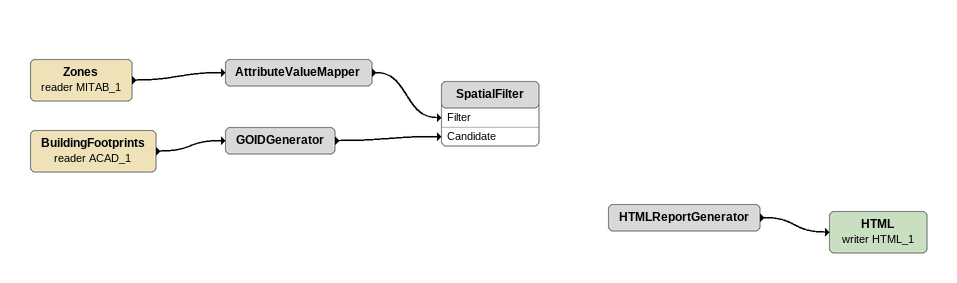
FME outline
Zones (reader MITAB_1)
    -> AttributeValueMapper
AttributeValueMapper
    -> SpatialFilter [Filter]
BuildingFootprints (reader ACAD_1)
    -> GOIDGenerator
GOIDGenerator
    -> SpatialFilter [Candidate]
SpatialFilter
HTMLReportGenerator
    -> HTML (writer HTML_1)
HTML (writer HTML_1)
